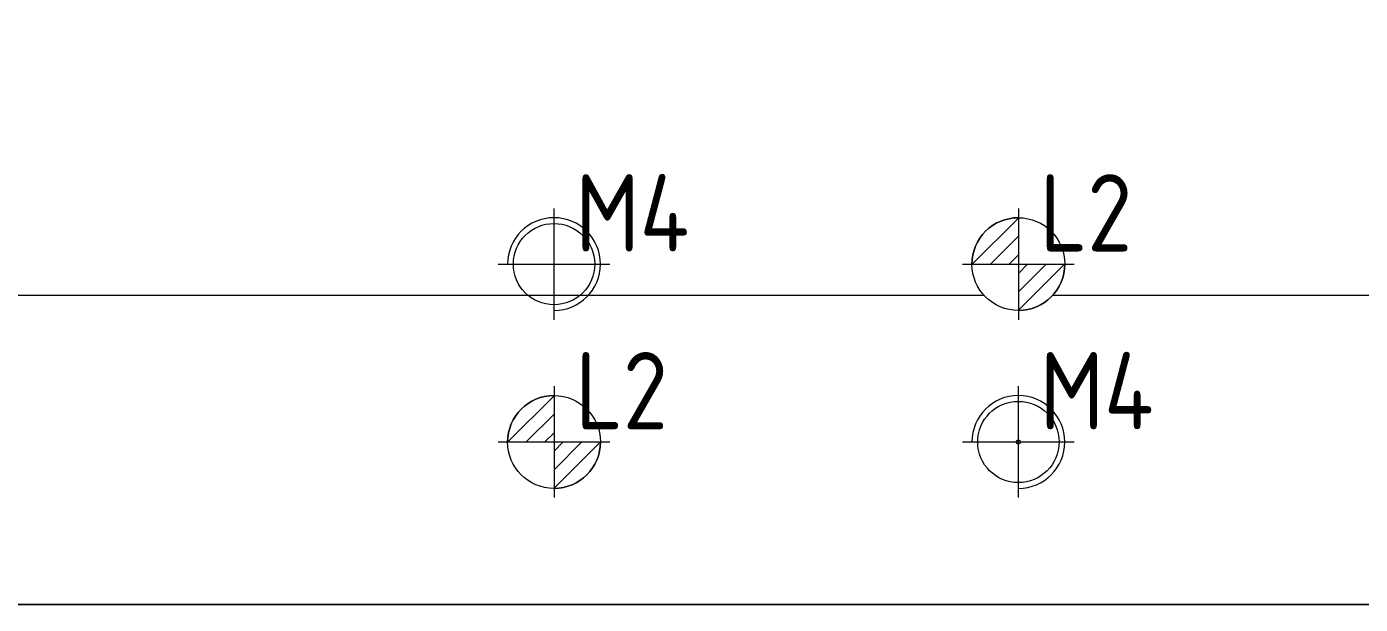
# Model space of a CAD drawing. Header units: millimetres. Extents: x 7176 to 10197, y 11773 to 13427.
# Drawn here: x 7406.7 to 7579.1, y 12023.8 to 12098.5 of the extents above; entities that cross this region are included whole.
import ezdxf

# ---------------------------------------------------------------- set-up
doc = ezdxf.new("R2010")
doc.units = ezdxf.units.MM
doc.linetypes.add('CENTER', pattern=[0])
doc.linetypes.add('DASHED', pattern=[0])
for name, color, linetype, lineweight in [('DIM', 4, 'Continuous', 20), ('LP', 40, 'Continuous', 20), ('LP_W', 1, 'Continuous', 20)]:
    doc.layers.add(name, color=color, linetype=linetype, lineweight=lineweight)
doc.styles.add('gbenor', font='gbenor.shx', dxfattribs={"bigfont": 'gbcbig.shx'})
doc.styles.add('TXT', font='txt.shx', dxfattribs={"width": 0.8, "bigfont": 'ctxt.shx'})
doc.dimstyles.new('零件', dxfattribs={"dimscale": 1.5, "dimtxt": 8, "dimasz": 1, "dimexe": 0, "dimexo": 0, "dimgap": 0, "dimtad": 1, "dimtxsty": 'TXT', "dimcen": 0, "dimclrd": 252, "dimclre": 252, "dimclrt": 4, "dimazin": 3, "dimtp": 0.001, "dimtm": 0.001, "dimtfac": 1, "dimtmove": 0, "dimatfit": 3, "dimlwd": 5, "dimlwe": 5})

# ---------------------------------------------------------------- blocks, each defined once
blk = doc.blocks.new('*D1109')
at = {"layer": 'Defpoints', "color": 0}
for p in [(8798.48, 13203.79), (8813.48, 13203.79), (7198.48, 12023.79)]:
    blk.add_point(p, dxfattribs=at)
at = {"layer": 'DIM', "color": 252, "lineweight": 5}
blk.add_line((8798.48, 13203.79), (8845.94, 13203.79), dxfattribs=at)
at = {"layer": 'DIM', "color": 4, "lineweight": 5, "insert": (8829.71, 13209.79), "char_height": 12, "attachment_point": 5, "style": 'TXT'}
blk.add_mtext('1180', dxfattribs=at)
blk = doc.blocks.new('*D1112')
at = {"layer": 'Defpoints', "color": 0}
for p in [(8798.48, 13218.79), (8798.48, 13203.79), (7198.48, 12023.79)]:
    blk.add_point(p, dxfattribs=at)
at = {"layer": 'DIM', "color": 252, "lineweight": 5}
blk.add_line((8798.48, 13203.79), (8798.48, 13251.25), dxfattribs=at)
at = {"layer": 'DIM', "color": 4, "lineweight": 5, "insert": (8792.48, 13235.02), "char_height": 12, "attachment_point": 5, "rotation": 90, "style": 'TXT'}
blk.add_mtext('1600', dxfattribs=at)
blk = doc.blocks.new('pg_hx_L0')
at = {"color": 230}
for p, q in [((0, 0.6), (0, -0.6)), ((-0.5, -0.003), (0, 0.497)), ((-0.3, 0), (0, 0.3)), ((-0.6, 0), (0.6, 0)), ((-0.1, 0), (0, 0.1)), ((0.5, 0.003), (0, -0.497)), ((0.1, 0), (0, -0.1)), ((0.3, 0), (0, -0.3))]:
    blk.add_line(p, q, dxfattribs=at)
for start, end in [(90, 180), (270, 0)]:
    blk.add_arc((0, 0), 0.5, start, end, dxfattribs=at)
blk = doc.blocks.new('pg_hx_LLL0')
blk.add_blockref('pg_hx_L0', (0, 0))

msp = doc.modelspace()

# ---------------------------------------------------------------- linework, layer by layer
at = {"layer": 'DIM', "color": 252, "linetype": 'DASHED', "lineweight": 5}
msp.add_lwpolyline([(7198.478, 13203.794), (7198.478, 12023.794), (8798.478, 12023.794), (8798.478, 13203.794)], close=True, dxfattribs=at)
at = {"layer": 'LP', "color": 31, "linetype": 'DASHED', "lineweight": 5, "ltscale": 1.698907}
msp.add_line((7426.38, 12063.794), (7450.576, 12063.794), dxfattribs=at)
at = {"layer": 'LP', "color": 135, "linetype": 'Continuous', "lineweight": 5}
msp.add_line((8798.478, 12023.794), (7198.478, 12023.794), dxfattribs=at)
at = {"layer": 'LP', "color": 42, "linetype": 'Continuous', "lineweight": 5}
for centre in [(7474.878, 12067.794), (7534.878, 12044.794)]:
    msp.add_circle(centre, 5.253, dxfattribs=at)
at = {"layer": 'LP', "color": 31, "linetype": 'Continuous', "lineweight": 5}
msp.add_circle((7534.878, 12044.794), 0.253, dxfattribs=at)
at = {"layer": 'LP', "color": 42, "linetype": 'Continuous', "lineweight": 5}
for centre in [(7474.878, 12067.794), (7534.878, 12044.794)]:
    msp.add_arc(centre, 6, 270, 180, dxfattribs=at)
at = {"layer": 'LP', "color": 31, "linetype": 'DASHED', "lineweight": 5, "ltscale": 1.698907}
for points in [[(7316.954, 12063.794), (7426.38, 12063.794)], [(7450.576, 12063.794), (7530.406, 12063.794)], [(7539.35, 12063.794), (8434.056, 12063.794)]]:
    msp.add_open_spline(points, degree=1, dxfattribs=at)
at = {"layer": 'LP_W', "color": 1, "linetype": 'CENTER', "lineweight": 5, "ltscale": 1.698907}
for p, q in [((7474.878, 12060.594), (7474.878, 12074.994)), ((7467.678, 12067.794), (7482.078, 12067.794)), ((7534.878, 12037.594), (7534.878, 12051.994)), ((7527.678, 12044.794), (7542.078, 12044.794))]:
    msp.add_line(p, q, dxfattribs=at)
at = {"layer": 'LP_W', "color": 1, "linetype": 'Continuous', "lineweight": 5}
for centre in [(7534.878, 12067.794), (7474.878, 12044.794)]:
    msp.add_circle(centre, 6, dxfattribs=at)

# ---------------------------------------------------------------- block references
at = {"layer": 'LP', "lineweight": 5, "ltscale": 1.698907, "xscale": 12, "yscale": 12, "zscale": 12}
for p in [(7534.878, 12067.794), (7474.878, 12044.794)]:
    msp.add_blockref('pg_hx_LLL0', p, dxfattribs=at)

# ---------------------------------------------------------------- texts
at = {"layer": 'DIM', "color": 4, "lineweight": 5, "style": 'gbenor'}
for s, p in [('M4', (7477.638, 12069.425)), ('L2', (7537.638, 12069.425)), ('L2', (7477.638, 12046.425)), ('M4', (7537.638, 12046.425))]:
    msp.add_text(s, height=10, dxfattribs=at).set_placement(p)

# ---------------------------------------------------------------- dimensions: what is measured, and where the dimension line sits
at = {"layer": 'DIM', "color": 8, "lineweight": 5}
for offset, dtype, picture, middle in [((0, 15), 1, '*D1112', (8792.478, 13235.023)), ((15, 0), 0, '*D1109', (8829.707, 13209.794))]:
    dim = msp.add_ordinate_dim(feature_location=(8798.478, 13203.794), offset=offset, dtype=dtype, origin=(7198.478, 12023.794), dimstyle='零件', dxfattribs=at)
    dim.commit()
    dim.dimension.update_dxf_attribs({"geometry": picture, "text_midpoint": middle})

doc.saveas('drawing.dxf')
